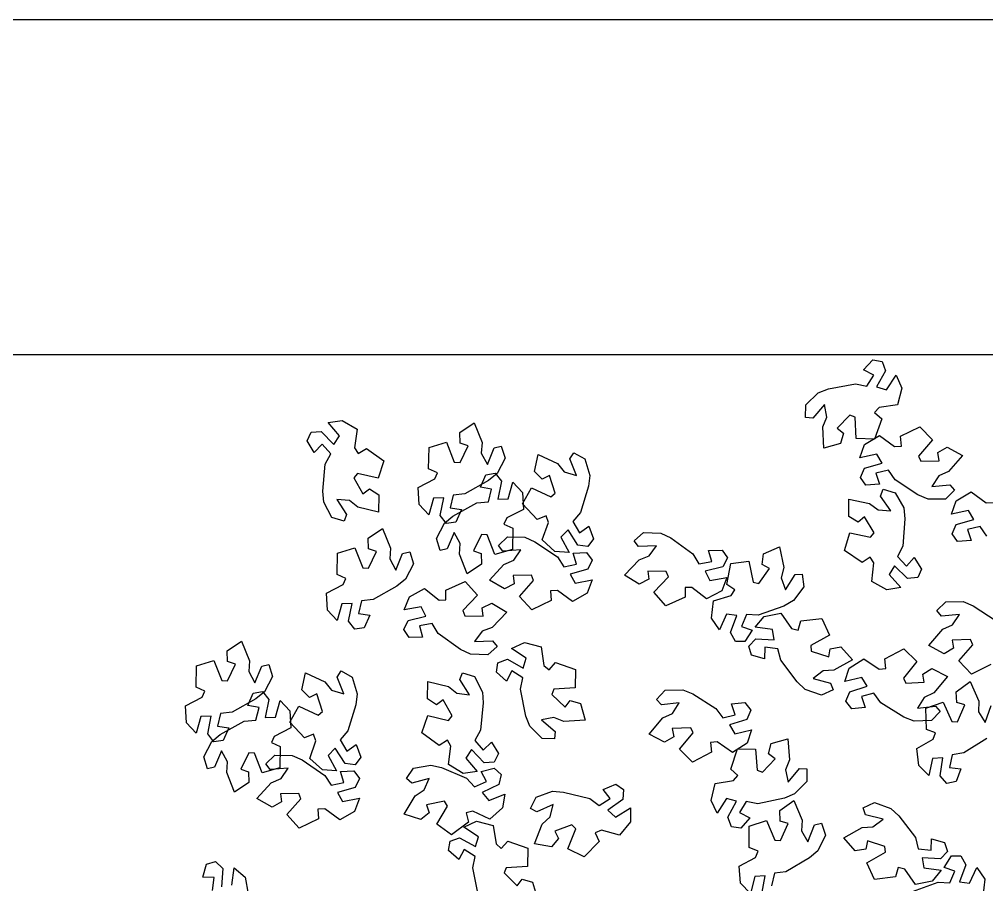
# Model space of a CAD drawing. Header units: centimetres. Extents: x -3096 to 17897, y -3131 to 15798.
# Drawn here: x 2977.5 to 3150.7, y -2026 to -1871.1 of the extents above; entities that cross this region are included whole.
import ezdxf

# ---------------------------------------------------------------- set-up
doc = ezdxf.new("R2010")
doc.units = ezdxf.units.CM
doc.layers.add('alberi', color=74, linetype='Continuous')

msp = doc.modelspace()

# ---------------------------------------------------------------- linework, layer by layer
for p, q in [((2170.34, -1871.07), (4170.34, -1871.07)), ((2170.34, -1931.07), (4170.34, -1931.07))]:
    msp.add_line(p, q)
at = {"layer": 'alberi'}
for points in [[(3118.34, -1940.1), (3120.56, -1937.92), (3122.4, -1937.23), (3127.2, -1936.31), (3129.24, -1936.75), (3130.5, -1934.79), (3128.68, -1933.83), (3130.31, -1932.03), (3131.97, -1932.3), (3132.6, -1934.01), (3132.6, -1934.01), (3130.98, -1936.85), (3132.75, -1937.38), (3134.49, -1934.79), (3135.53, -1937.08), (3134.74, -1940.06), (3131.44, -1940.55), (3130.62, -1941.46), (3131.92, -1942.61), (3131.92, -1942.61), (3130.64, -1946.22), (3127.37, -1946.11), (3127.17, -1942.31), (3126.22, -1941.91), (3123.92, -1944.27), (3125.1, -1945.17), (3124.56, -1947.01), (3121.56, -1947.84), (3121.36, -1944.04), (3122.09, -1942.27), (3121.68, -1940.04), (3119.57, -1942.47), (3118.29, -1942.35)], [(3033.51, -1960.24), (3032.03, -1957.5), (3031.87, -1955.55), (3032.31, -1950.68), (3033.3, -1948.84), (3031.76, -1947.09), (3030.34, -1948.58), (3029.05, -1946.51), (3029.77, -1944.99), (3031.58, -1944.86), (3031.58, -1944.86), (3033.87, -1947.2), (3034.86, -1945.64), (3032.85, -1943.25), (3035.34, -1942.88), (3037.99, -1944.46), (3037.56, -1947.77), (3038.2, -1948.8), (3039.67, -1947.88), (3039.67, -1947.88), (3042.79, -1950.1), (3041.78, -1953.21), (3038.07, -1952.36), (3037.43, -1953.16), (3039.06, -1956.02), (3040.25, -1955.14), (3041.87, -1956.17), (3041.84, -1959.28), (3038.13, -1958.42), (3036.63, -1957.23), (3034.37, -1957.01), (3036.13, -1959.71), (3035.67, -1960.91)], [(3064.49, -1949.61), (3063.07, -1952.39), (3061.55, -1953.62), (3057.29, -1956.02), (3055.21, -1956.25), (3054.64, -1958.51), (3056.67, -1958.84), (3055.69, -1961.07), (3054.03, -1961.33), (3052.9, -1959.91), (3052.9, -1959.91), (3053.53, -1956.71), (3051.68, -1956.76), (3050.86, -1959.77), (3049.14, -1957.93), (3048.94, -1954.85), (3051.92, -1953.34), (3052.41, -1952.22), (3050.81, -1951.53), (3050.81, -1951.53), (3050.88, -1947.71), (3054.02, -1946.78), (3055.41, -1950.32), (3056.44, -1950.39), (3057.87, -1947.43), (3056.47, -1946.95), (3056.4, -1945.03), (3058.99, -1943.3), (3060.38, -1946.84), (3060.24, -1948.75), (3061.34, -1950.74), (3062.57, -1947.76), (3063.82, -1947.46)], [(3143.33, -1956.96), (3140.21, -1956.98), (3138.41, -1956.2), (3134.32, -1953.53), (3133.16, -1951.79), (3130.89, -1952.33), (3131.53, -1954.28), (3129.1, -1954.44), (3128.1, -1953.09), (3128.84, -1951.44), (3128.84, -1951.44), (3131.98, -1950.51), (3131.07, -1948.9), (3128.02, -1949.56), (3128.86, -1947.18), (3131.5, -1945.59), (3134.22, -1947.53), (3135.43, -1947.45), (3135.3, -1945.71), (3135.3, -1945.71), (3138.73, -1944), (3141, -1946.36), (3138.51, -1949.24), (3138.91, -1950.17), (3142.21, -1950.08), (3141.98, -1948.61), (3143.66, -1947.66), (3146.39, -1949.16), (3143.89, -1952.03), (3142.13, -1952.79), (3140.88, -1954.68), (3144.09, -1954.4), (3144.93, -1955.37)], [(3078.76, -1949.73), (3079.65, -1952.71), (3079.41, -1954.66), (3077.99, -1959.34), (3076.65, -1960.94), (3077.8, -1962.96), (3079.49, -1961.8), (3080.33, -1964.08), (3079.32, -1965.43), (3077.52, -1965.18), (3077.52, -1965.18), (3075.76, -1962.43), (3074.46, -1963.75), (3075.95, -1966.5), (3073.43, -1966.35), (3071.16, -1964.27), (3072.26, -1961.11), (3071.84, -1959.97), (3070.21, -1960.58), (3070.21, -1960.58), (3067.61, -1957.77), (3069.23, -1954.93), (3072.69, -1956.52), (3073.48, -1955.86), (3072.47, -1952.73), (3071.12, -1953.36), (3069.74, -1952.02), (3070.41, -1948.98), (3073.87, -1950.57), (3075.09, -1952.04), (3077.26, -1952.72), (3076.08, -1949.72), (3076.78, -1948.64)], [(3052.21, -1964.01), (3053.64, -1961.24), (3055.17, -1960.01), (3059.44, -1957.63), (3061.51, -1957.41), (3062.09, -1955.15), (3060.07, -1954.81), (3061.05, -1952.59), (3062.71, -1952.33), (3063.84, -1953.75), (3063.84, -1953.75), (3063.19, -1956.96), (3065.04, -1956.9), (3065.88, -1953.9), (3067.59, -1955.75), (3067.78, -1958.83), (3064.79, -1960.33), (3064.3, -1961.44), (3065.89, -1962.14), (3065.89, -1962.14), (3065.82, -1965.96), (3062.67, -1966.88), (3061.29, -1963.33), (3060.27, -1963.26), (3058.82, -1966.22), (3060.22, -1966.7), (3060.28, -1968.62), (3057.69, -1970.35), (3056.31, -1966.8), (3056.45, -1964.89), (3055.36, -1962.9), (3054.12, -1965.87), (3052.87, -1966.16)], [(3134.33, -1955.82), (3135.87, -1958.54), (3136.06, -1960.49), (3135.71, -1965.36), (3134.76, -1967.22), (3136.33, -1968.94), (3137.72, -1967.43), (3139.05, -1969.47), (3138.36, -1971.01), (3136.55, -1971.17), (3136.55, -1971.17), (3134.22, -1968.88), (3133.25, -1970.45), (3135.31, -1972.8), (3132.82, -1973.22), (3130.15, -1971.69), (3130.52, -1968.37), (3129.86, -1967.35), (3128.41, -1968.3), (3128.41, -1968.3), (3125.25, -1966.14), (3126.2, -1963.01), (3129.93, -1963.79), (3130.55, -1962.98), (3128.86, -1960.15), (3127.69, -1961.06), (3126.05, -1960.06), (3126.02, -1956.94), (3129.75, -1957.73), (3131.27, -1958.89), (3133.53, -1959.07), (3131.72, -1956.41), (3132.17, -1955.2)], [(3048.09, -1968.53), (3046.66, -1971.3), (3045.14, -1972.54), (3040.88, -1974.93), (3038.8, -1975.16), (3038.23, -1977.42), (3040.26, -1977.75), (3039.29, -1979.98), (3037.62, -1980.25), (3036.49, -1978.83), (3036.49, -1978.83), (3037.13, -1975.62), (3035.28, -1975.68), (3034.45, -1978.68), (3032.73, -1976.84), (3032.54, -1973.76), (3035.52, -1972.25), (3036, -1971.14), (3034.41, -1970.45), (3034.41, -1970.45), (3034.47, -1966.62), (3037.61, -1965.69), (3039.01, -1969.23), (3040.03, -1969.31), (3041.47, -1966.34), (3040.06, -1965.86), (3040, -1963.94), (3042.58, -1962.21), (3043.97, -1965.75), (3043.84, -1967.66), (3044.93, -1969.65), (3046.16, -1966.67), (3047.42, -1966.38)], [(3089.27, -1962.9), (3092.39, -1963.03), (3094.15, -1963.89), (3098.11, -1966.75), (3099.19, -1968.54), (3101.48, -1968.11), (3100.93, -1966.13), (3103.36, -1966.08), (3104.3, -1967.48), (3103.49, -1969.1), (3103.49, -1969.1), (3100.31, -1969.87), (3101.14, -1971.53), (3104.22, -1971.01), (3103.27, -1973.35), (3100.55, -1974.82), (3097.93, -1972.75), (3096.71, -1972.78), (3096.76, -1974.51), (3096.76, -1974.51), (3093.26, -1976.06), (3091.1, -1973.6), (3093.73, -1970.85), (3093.36, -1969.89), (3090.07, -1969.83), (3090.22, -1971.3), (3088.51, -1972.17), (3085.85, -1970.56), (3088.48, -1967.8), (3090.27, -1967.12), (3091.61, -1965.29), (3088.39, -1965.43), (3087.6, -1964.41)], [(3064.92, -1963.71), (3068.04, -1963.75), (3069.83, -1964.57), (3073.87, -1967.31), (3075, -1969.07), (3077.27, -1968.58), (3076.67, -1966.61), (3079.1, -1966.49), (3080.08, -1967.86), (3079.31, -1969.51), (3079.31, -1969.51), (3076.15, -1970.37), (3077.03, -1972), (3080.09, -1971.4), (3079.21, -1973.76), (3076.54, -1975.3), (3073.85, -1973.31), (3072.64, -1973.37), (3072.74, -1975.11), (3072.74, -1975.11), (3069.28, -1976.75), (3067.05, -1974.36), (3069.6, -1971.53), (3069.21, -1970.58), (3065.92, -1970.62), (3066.11, -1972.09), (3064.42, -1973), (3061.72, -1971.46), (3064.27, -1968.64), (3066.04, -1967.91), (3067.33, -1966.04), (3064.12, -1966.26), (3063.29, -1965.27)], [(3117.99, -1972.63), (3116.12, -1975.12), (3114.41, -1976.09), (3109.81, -1977.74), (3107.73, -1977.61), (3106.79, -1979.75), (3108.73, -1980.41), (3107.4, -1982.45), (3105.72, -1982.43), (3104.84, -1980.84), (3104.84, -1980.84), (3106, -1977.79), (3104.16, -1977.54), (3102.85, -1980.36), (3101.46, -1978.26), (3101.78, -1975.19), (3104.97, -1974.2), (3105.64, -1973.18), (3104.18, -1972.23), (3104.18, -1972.23), (3104.88, -1968.47), (3108.13, -1968.08), (3108.92, -1971.81), (3109.91, -1972.05), (3111.83, -1969.37), (3110.52, -1968.66), (3110.78, -1966.75), (3113.61, -1965.48), (3114.39, -1969.2), (3113.94, -1971.06), (3114.69, -1973.2), (3116.4, -1970.47), (3117.69, -1970.39)], [(3061.4, -1984.83), (3058.28, -1984.72), (3056.52, -1983.86), (3052.54, -1981.01), (3051.46, -1979.23), (3049.17, -1979.66), (3049.73, -1981.64), (3047.3, -1981.7), (3046.35, -1980.31), (3047.16, -1978.69), (3047.16, -1978.69), (3050.33, -1977.9), (3049.5, -1976.25), (3046.42, -1976.77), (3047.37, -1974.44), (3050.07, -1972.96), (3052.71, -1975.02), (3053.92, -1974.99), (3053.87, -1973.25), (3053.87, -1973.25), (3057.36, -1971.69), (3059.53, -1974.14), (3056.91, -1976.91), (3057.28, -1977.86), (3060.58, -1977.91), (3060.42, -1976.43), (3062.13, -1975.56), (3064.79, -1977.17), (3062.17, -1979.93), (3060.39, -1980.61), (3059.05, -1982.45), (3062.27, -1982.3), (3063.06, -1983.31)], [(3121.15, -1992.04), (3118.21, -1991.01), (3116.78, -1989.66), (3113.84, -1985.77), (3113.33, -1983.74), (3111.02, -1983.47), (3110.96, -1985.53), (3108.62, -1984.86), (3108.13, -1983.25), (3109.39, -1981.94), (3109.39, -1981.94), (3112.65, -1982.14), (3112.34, -1980.31), (3109.25, -1979.9), (3110.85, -1977.95), (3113.87, -1977.34), (3115.77, -1980.09), (3116.94, -1980.42), (3117.41, -1978.75), (3117.41, -1978.75), (3121.21, -1978.3), (3122.55, -1981.28), (3119.23, -1983.14), (3119.3, -1984.16), (3122.43, -1985.19), (3122.71, -1983.73), (3124.61, -1983.41), (3126.67, -1985.73), (3123.35, -1987.59), (3121.44, -1987.72), (3119.62, -1989.07), (3122.73, -1989.89), (3123.2, -1991.09)], [(3022.85, -1988.7), (3021.43, -1991.48), (3019.9, -1992.71), (3015.64, -1995.11), (3013.56, -1995.33), (3012.99, -1997.59), (3015.02, -1997.92), (3014.05, -2000.15), (3012.39, -2000.42), (3011.26, -1999), (3011.26, -1999), (3011.89, -1995.79), (3010.04, -1995.85), (3009.21, -1998.86), (3007.49, -1997.02), (3007.3, -1993.94), (3010.28, -1992.42), (3010.77, -1991.31), (3009.17, -1990.62), (3009.17, -1990.62), (3009.23, -1986.79), (3012.38, -1985.87), (3013.77, -1989.41), (3014.79, -1989.48), (3016.23, -1986.52), (3014.83, -1986.04), (3014.76, -1984.11), (3017.34, -1982.38), (3018.73, -1985.93), (3018.6, -1987.83), (3019.7, -1989.82), (3020.93, -1986.84), (3022.18, -1986.55)], [(3071.11, -1999.82), (3068.91, -1997.61), (3068.2, -1995.78), (3067.24, -1990.99), (3067.67, -1988.94), (3065.7, -1987.7), (3064.76, -1989.53), (3062.94, -1987.91), (3063.2, -1986.25), (3064.9, -1985.61), (3064.9, -1985.61), (3067.75, -1987.2), (3068.27, -1985.43), (3065.66, -1983.71), (3067.95, -1982.65), (3070.93, -1983.41), (3071.45, -1986.71), (3072.36, -1987.52), (3073.51, -1986.22), (3073.51, -1986.22), (3077.13, -1987.46), (3077.04, -1990.74), (3073.24, -1990.97), (3072.86, -1991.92), (3075.23, -1994.2), (3076.12, -1993.01), (3077.97, -1993.54), (3078.82, -1996.54), (3075.02, -1996.76), (3073.25, -1996.05), (3071.02, -1996.47), (3073.47, -1998.56), (3073.36, -1999.85)], [(3140.83, -1996.58), (3137.72, -1996.69), (3135.9, -1995.96), (3131.73, -1993.4), (3130.52, -1991.7), (3128.27, -1992.3), (3128.97, -1994.23), (3126.54, -1994.47), (3125.5, -1993.14), (3126.19, -1991.46), (3126.19, -1991.46), (3129.3, -1990.46), (3128.35, -1988.87), (3125.32, -1989.61), (3126.1, -1987.21), (3128.69, -1985.54), (3131.46, -1987.41), (3132.67, -1987.29), (3132.5, -1985.56), (3132.5, -1985.56), (3135.87, -1983.76), (3138.21, -1986.05), (3135.8, -1988.99), (3136.23, -1989.92), (3139.52, -1989.73), (3139.25, -1988.27), (3140.9, -1987.28), (3143.67, -1988.69), (3141.25, -1991.63), (3139.52, -1992.44), (3138.32, -1994.37), (3141.52, -1993.99), (3142.39, -1994.95)], [(3037.11, -1988.81), (3038.01, -1991.8), (3037.76, -1993.75), (3036.35, -1998.42), (3035, -2000.03), (3036.15, -2002.05), (3037.85, -2000.89), (3038.69, -2003.17), (3037.67, -2004.51), (3035.88, -2004.27), (3035.88, -2004.27), (3034.11, -2001.52), (3032.82, -2002.84), (3034.3, -2005.58), (3031.79, -2005.44), (3029.52, -2003.36), (3030.62, -2000.2), (3030.2, -1999.06), (3028.57, -1999.67), (3028.57, -1999.67), (3025.97, -1996.86), (3027.59, -1994.02), (3031.05, -1995.61), (3031.84, -1994.95), (3030.82, -1991.82), (3029.48, -1992.44), (3028.1, -1991.1), (3028.76, -1988.06), (3032.22, -1989.66), (3033.45, -1991.13), (3035.61, -1991.8), (3034.44, -1988.8), (3035.14, -1987.72)], [(3059, -1988.73), (3060.45, -1991.49), (3060.58, -1993.45), (3060.09, -1998.31), (3059.08, -2000.14), (3060.6, -2001.91), (3062.04, -2000.44), (3063.31, -2002.52), (3062.57, -2004.03), (3060.76, -2004.14), (3060.76, -2004.14), (3058.5, -2001.78), (3057.48, -2003.33), (3059.47, -2005.73), (3056.97, -2006.08), (3054.34, -2004.47), (3054.81, -2001.16), (3054.18, -2000.12), (3052.7, -2001.03), (3052.7, -2001.03), (3049.61, -1998.78), (3050.65, -1995.67), (3054.36, -1996.57), (3055, -1995.77), (3053.4, -1992.89), (3052.2, -1993.77), (3050.59, -1992.72), (3050.66, -1989.61), (3054.36, -1990.51), (3055.84, -1991.71), (3058.1, -1991.96), (3056.37, -1989.24), (3056.85, -1988.04)], [(3093.17, -1991.18), (3096.29, -1991.09), (3098.1, -1991.83), (3102.25, -1994.42), (3103.45, -1996.13), (3105.7, -1995.55), (3105.02, -1993.61), (3107.44, -1993.39), (3108.48, -1994.72), (3107.77, -1996.4), (3107.77, -1996.4), (3104.65, -1997.38), (3105.6, -1998.98), (3108.63, -1998.26), (3107.84, -2000.65), (3105.23, -2002.3), (3102.47, -2000.41), (3101.26, -2000.52), (3101.43, -2002.25), (3101.43, -2002.25), (3098.04, -2004.03), (3095.71, -2001.73), (3098.15, -1998.8), (3097.72, -1997.87), (3094.43, -1998.03), (3094.69, -1999.49), (3093.03, -2000.48), (3090.27, -1999.04), (3092.71, -1996.12), (3094.45, -1995.32), (3095.67, -1993.4), (3092.47, -1993.75), (3091.6, -1992.8)], [(3010.56, -2003.1), (3012, -2000.33), (3013.52, -1999.1), (3017.79, -1996.72), (3019.87, -1996.5), (3020.45, -1994.24), (3018.42, -1993.9), (3019.4, -1991.67), (3021.07, -1991.41), (3022.19, -1992.84), (3022.19, -1992.84), (3021.55, -1996.04), (3023.4, -1995.99), (3024.24, -1992.99), (3025.95, -1994.84), (3026.13, -1997.91), (3023.15, -1999.42), (3022.66, -2000.53), (3024.25, -2001.22), (3024.25, -2001.22), (3024.17, -2005.05), (3021.03, -2005.97), (3019.64, -2002.42), (3018.62, -2002.35), (3017.18, -2005.3), (3018.58, -2005.79), (3018.64, -2007.71), (3016.05, -2009.43), (3014.67, -2005.89), (3014.81, -2003.98), (3013.72, -2001.99), (3012.48, -2004.96), (3011.23, -2005.25)], [(3118.51, -2007.51), (3116.32, -2009.74), (3114.5, -2010.47), (3109.72, -2011.49), (3107.67, -2011.09), (3106.45, -2013.07), (3108.29, -2013.99), (3106.7, -2015.83), (3105.03, -2015.59), (3104.38, -2013.9), (3104.38, -2013.9), (3105.94, -2011.03), (3104.15, -2010.53), (3102.47, -2013.16), (3101.38, -2010.89), (3102.1, -2007.89), (3105.4, -2007.33), (3106.19, -2006.41), (3104.88, -2005.28), (3104.88, -2005.28), (3106.08, -2001.65), (3109.35, -2001.69), (3109.63, -2005.49), (3110.58, -2005.86), (3112.84, -2003.46), (3111.64, -2002.58), (3112.15, -2000.73), (3115.13, -1999.84), (3115.4, -2003.64), (3114.71, -2005.42), (3115.16, -2007.65), (3117.22, -2005.17), (3118.51, -2005.26)], [(3023.28, -2002.8), (3026.4, -2002.84), (3028.18, -2003.65), (3032.23, -2006.4), (3033.35, -2008.16), (3035.63, -2007.67), (3035.02, -2005.7), (3037.45, -2005.58), (3038.43, -2006.95), (3037.67, -2008.59), (3037.67, -2008.59), (3034.51, -2009.46), (3035.39, -2011.09), (3038.45, -2010.49), (3037.56, -2012.85), (3034.89, -2014.39), (3032.21, -2012.4), (3031, -2012.46), (3031.09, -2014.19), (3031.09, -2014.19), (3027.64, -2015.84), (3025.41, -2013.44), (3027.96, -2010.61), (3027.57, -2009.67), (3024.27, -2009.7), (3024.47, -2011.17), (3022.78, -2012.09), (3020.08, -2010.55), (3022.63, -2007.72), (3024.4, -2006.99), (3025.69, -2005.13), (3022.47, -2005.35), (3021.65, -2004.36)], [(3048.11, -2005.12), (3051.18, -2004.56), (3053.09, -2005.02), (3057.58, -2006.93), (3059.03, -2008.44), (3061.17, -2007.52), (3060.19, -2005.71), (3062.56, -2005.12), (3063.78, -2006.28), (3063.35, -2008.04), (3063.35, -2008.04), (3060.42, -2009.49), (3061.59, -2010.92), (3064.48, -2009.75), (3064.06, -2012.23), (3061.74, -2014.26), (3058.73, -2012.82), (3057.55, -2013.12), (3057.97, -2014.8), (3057.97, -2014.8), (3054.9, -2017.08), (3052.25, -2015.16), (3054.21, -2011.89), (3053.64, -2011.04), (3050.42, -2011.7), (3050.89, -2013.11), (3049.41, -2014.33), (3046.46, -2013.34), (3048.42, -2010.08), (3050.02, -2009.02), (3050.92, -2006.94), (3047.81, -2007.78), (3046.82, -2006.97)], [(3070.06, -2010.29), (3072.99, -2009.24), (3074.95, -2009.39), (3079.69, -2010.56), (3081.36, -2011.82), (3083.33, -2010.57), (3082.07, -2008.93), (3084.31, -2007.98), (3085.71, -2008.92), (3085.56, -2010.73), (3085.56, -2010.73), (3082.9, -2012.63), (3084.29, -2013.86), (3086.95, -2012.23), (3086.94, -2014.75), (3084.97, -2017.13), (3081.76, -2016.19), (3080.64, -2016.67), (3081.34, -2018.26), (3081.34, -2018.26), (3078.67, -2021.01), (3075.74, -2019.53), (3077.15, -2015.99), (3076.46, -2015.24), (3073.38, -2016.42), (3074.07, -2017.73), (3072.81, -2019.17), (3069.74, -2018.66), (3071.15, -2015.13), (3072.56, -2013.83), (3073.12, -2011.63), (3070.18, -2012.96), (3069.07, -2012.31)], [(3130.61, -2011.28), (3133.56, -2012.31), (3134.99, -2013.65), (3137.95, -2017.54), (3138.46, -2019.56), (3140.78, -2019.82), (3140.83, -2017.76), (3143.17, -2018.42), (3143.67, -2020.03), (3142.42, -2021.34), (3142.42, -2021.34), (3139.15, -2021.16), (3139.47, -2022.98), (3142.56, -2023.39), (3140.97, -2025.34), (3137.95, -2025.96), (3136.04, -2023.22), (3134.87, -2022.89), (3134.41, -2024.57), (3134.41, -2024.57), (3130.61, -2025.03), (3129.25, -2022.05), (3132.57, -2020.18), (3132.5, -2019.16), (3129.36, -2018.14), (3129.08, -2019.6), (3127.19, -2019.93), (3125.12, -2017.61), (3128.43, -2015.74), (3130.34, -2015.61), (3132.16, -2014.25), (3129.04, -2013.45), (3128.57, -2012.24)]]:
    msp.add_lwpolyline(points, close=True, dxfattribs=at)
for points in [[(3150.72, -1963.61), (3149.56, -1961.88), (3147.29, -1962.41), (3147.94, -1964.37), (3145.51, -1964.53), (3144.5, -1963.18), (3145.24, -1961.52), (3145.24, -1961.52), (3148.38, -1960.6), (3147.47, -1958.99), (3144.42, -1959.64), (3145.27, -1957.27), (3147.9, -1955.67), (3150.62, -1957.62), (3151.84, -1957.53)], [(3151.43, -1986.54), (3148.01, -1988.26), (3145.73, -1985.91), (3148.22, -1983.03), (3147.8, -1982.09), (3144.51, -1982.2), (3144.74, -1983.66), (3143.07, -1984.62), (3140.34, -1983.13), (3142.83, -1980.25), (3144.58, -1979.48), (3145.83, -1977.59), (3142.62, -1977.89), (3141.77, -1976.91), (3143.37, -1975.32), (3146.49, -1975.29), (3148.29, -1976.06), (3152.39, -1978.72)], [(3150.75, -1999.82), (3146.6, -2002.4), (3144.53, -2002.72), (3144.06, -2005), (3146.1, -2005.24), (3145.22, -2007.51), (3143.57, -2007.85), (3142.38, -2006.48), (3142.38, -2006.48), (3142.88, -2003.25), (3141.03, -2003.39), (3140.34, -2006.43), (3138.54, -2004.66), (3138.21, -2001.59), (3141.12, -1999.95), (3141.56, -1998.82), (3139.94, -1998.2), (3139.94, -1998.2), (3139.84, -1994.37), (3142.93, -1993.31), (3144.48, -1996.79), (3145.51, -1996.82), (3146.81, -1993.79), (3145.39, -1993.37), (3145.24, -1991.46), (3147.74, -1989.62), (3149.29, -1993.1), (3149.24, -1995.01), (3150.42, -1996.95), (3151.52, -1993.92)], [(3110.47, -2027.64), (3111.03, -2024.42), (3109.18, -2024.52), (3108.42, -2027.54), (3106.66, -2025.73), (3106.4, -2022.66), (3109.35, -2021.08), (3109.81, -2019.96), (3108.2, -2019.31), (3108.2, -2019.31), (3108.19, -2015.48), (3111.31, -2014.48), (3112.78, -2018), (3113.8, -2018.04), (3115.17, -2015.05), (3113.76, -2014.6), (3113.65, -2012.68), (3116.2, -2010.89), (3117.66, -2014.41), (3117.57, -2016.32), (3118.71, -2018.28), (3119.88, -2015.28), (3121.12, -2014.96), (3121.84, -2017.1), (3120.47, -2019.9), (3118.98, -2021.17), (3114.77, -2023.65), (3112.7, -2023.92), (3112.17, -2026.19)], [(3059.66, -2027.74), (3058.7, -2022.94), (3059.12, -2020.9), (3057.15, -2019.66), (3056.21, -2021.48), (3054.39, -2019.87), (3054.65, -2018.2), (3056.35, -2017.57), (3056.35, -2017.57), (3059.2, -2019.16), (3059.72, -2017.38), (3057.12, -2015.67), (3059.4, -2014.61), (3062.39, -2015.37), (3062.91, -2018.67), (3063.82, -2019.48), (3064.96, -2018.18), (3064.96, -2018.18), (3068.58, -2019.42), (3068.5, -2022.69), (3064.69, -2022.93), (3064.31, -2023.88), (3066.68, -2026.16), (3067.57, -2024.97), (3069.42, -2025.5), (3070.27, -2028.49)], [(3012.14, -2027.01), (3012.43, -2024.7), (3010.37, -2024.62), (3011.07, -2022.29), (3012.68, -2021.82), (3013.98, -2023.09), (3013.98, -2023.09), (3013.74, -2026.35)], [(3137.41, -2027.22), (3142, -2025.55), (3144.09, -2025.67), (3145.02, -2023.53), (3143.08, -2022.87), (3144.4, -2020.83), (3146.09, -2020.84), (3146.97, -2022.42), (3146.97, -2022.42), (3145.82, -2025.49), (3147.65, -2025.73), (3148.96, -2022.9), (3150.35, -2025), (3150.04, -2028.07)], [(3015.57, -2026.07), (3016.03, -2022.98), (3017.96, -2024.6), (3018.53, -2027.63)]]:
    msp.add_lwpolyline(points, dxfattribs=at)

doc.saveas('drawing.dxf')
